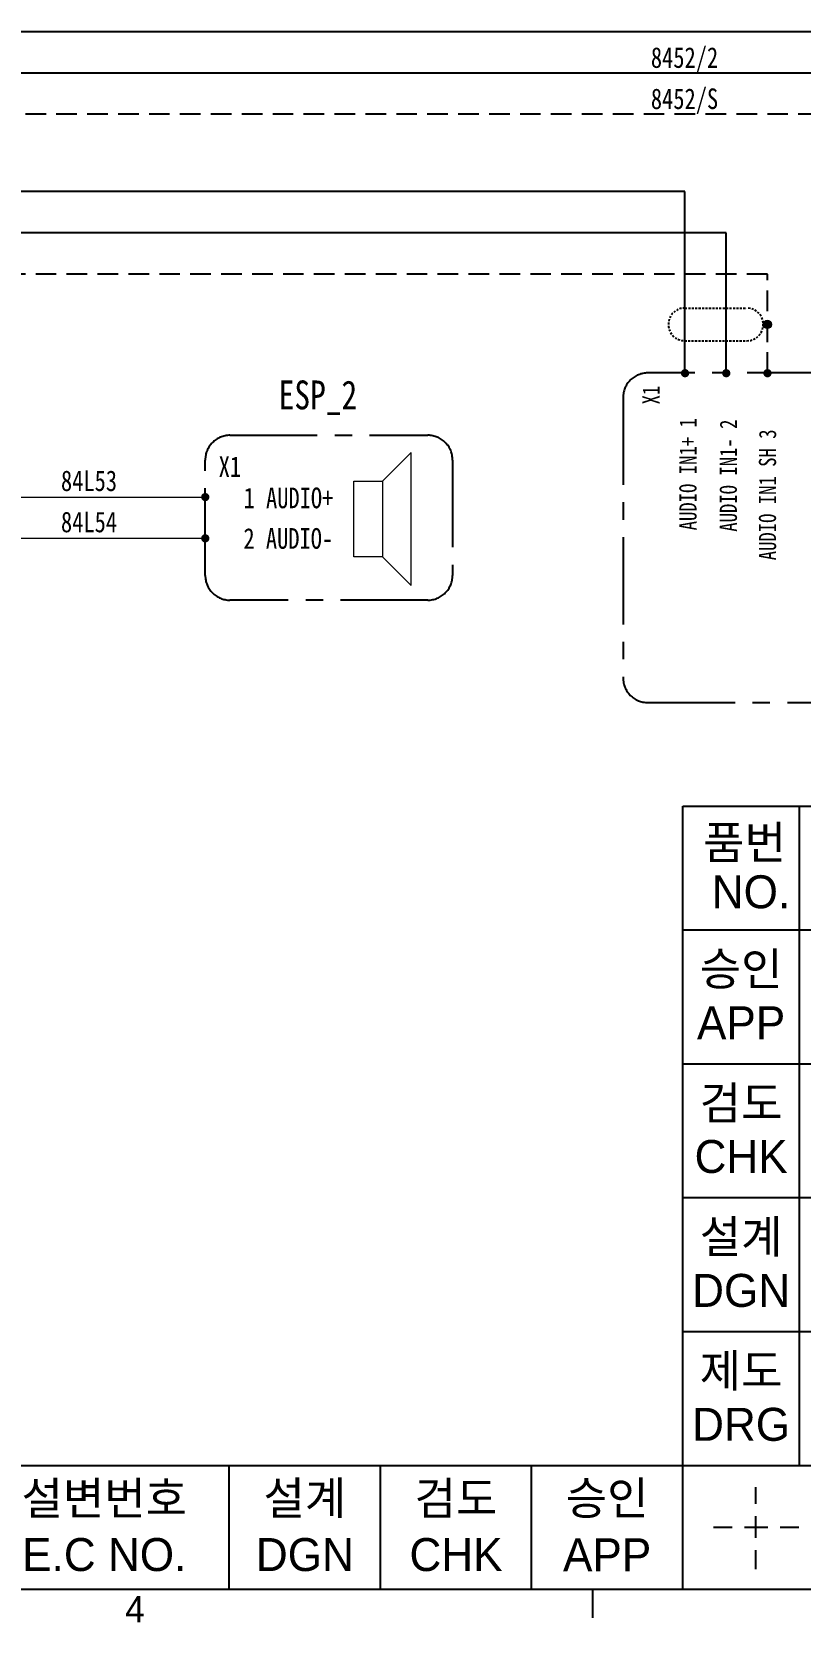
# Model space of a CAD drawing. Header units: millimetres. Extents: x 602 to 1213, y -129 to 311.
# Drawn here: x 907.6 to 963.6, y -119.2 to -3.4 of the extents above; entities that cross this region are included whole.
import ezdxf
from ezdxf.enums import TextEntityAlignment as Align

# ---------------------------------------------------------------- set-up
doc = ezdxf.new("R2010")
doc.units = ezdxf.units.MM
doc.linetypes.add('CENTER', pattern=[50.8, 31.75, -6.35, 6.35, -6.35])
doc.linetypes.add('HIDDEN', pattern=[0.375, 0.25, -0.125])
for name, color, linetype, lineweight in [('7', 7, 'Continuous', 15), ('LINE', 7, 'Continuous', 15), ('TEXT', 7, 'Continuous', 15)]:
    doc.layers.add(name, color=color, linetype=linetype, lineweight=lineweight)
for name, color, linetype in [('AUDIO+', 26, 'Continuous'), ('AUDIO-', 30, 'Continuous'), ('SHIELD', 41, 'Continuous')]:
    doc.layers.add(name, color=color, linetype=linetype)
doc.styles.add('ROMANS', font='txt', dxfattribs={"height": 0.2})

# ---------------------------------------------------------------- blocks, each defined once
blk = doc.blocks.new('BALL')
at = {"layer": 'LINE'}
h = blk.add_hatch(color=256, dxfattribs=at)
h.paths.add_polyline_path([(203.75, 320.229, 0.41419), (203.5, 319.979), (203.75, 319.979)])
h.paths.add_polyline_path([(203.75, 320.229), (203.75, 319.979), (204, 319.979, 0.41419)])
h.paths.add_polyline_path([(204, 319.979, 0.00002), (204, 319.979), (203.5, 319.979, 1.00004)])
blk.add_circle((203.75, 319.979), 0.25, dxfattribs=at)
blk = doc.blocks.new('A$C38FC7A60')
at = {"layer": 'SHIELD', "linetype": 'HIDDEN'}
for p, q in [((-1.98, 10), (-1.98, 2.5)), ((0, 0), (0, 0.52))]:
    blk.add_line(p, q, dxfattribs=at)
for points in [[(-1.98, 10), (-1.98, 10), (-1.94, 10.52), (-1.94, 10.52), (-1.23, 12.78), (1.93, 12.35), (1.98, 10), (1.98, 10), (1.98, 2.5), (1.98, 2.5)], [(1.98, 2.5), (1.98, 2.5), (1.94, 1.98), (1.94, 1.98), (1.34, 0.01), (-1.34, 0.01), (-1.94, 1.98), (-1.94, 1.98), (-1.98, 2.5), (-1.98, 2.5)]]:
    blk.add_open_spline(points, degree=3, knots=[0, 0, 0, 0, 1, 1, 1, 2, 2, 2, 3, 3, 3, 3], dxfattribs=at)
at = {"layer": 'SHIELD', "linetype": 'HIDDEN', "xscale": -2, "yscale": 2, "zscale": 2}
blk.add_blockref('BALL', (407.5, -639.96), dxfattribs=at)

msp = doc.modelspace()

# ---------------------------------------------------------------- linework, layer by layer
at = {"color": 5, "linetype": 'Continuous'}
for p, q in [((955.01, -116.75), (955.01, -59.75)), ((955.01, -59.75), (1133.51, -59.75)), ((955.01, -68.75), (1133.51, -68.75)), ((792.51, -107.75), (955.01, -107.75)), ((615.11, -116.75), (1148.51, -116.75))]:
    msp.add_line(p, q, dxfattribs=at)
at = {"color": 6, "linetype": 'Continuous'}
for p, q in [((963.51, -107.75), (963.51, -59.75)), ((955.01, -78.5), (1018.01, -78.5)), ((955.01, -88.25), (1018.01, -88.25)), ((955.01, -98), (993.01, -98)), ((922.01, -116.75), (922.01, -107.75)), ((933.01, -116.75), (933.01, -107.75)), ((944.01, -116.75), (944.01, -107.75)), ((955.01, -107.75), (1018.01, -107.75)), ((960.33, -110.55), (960.33, -109.33)), ((957.25, -112.24), (958.6, -112.24)), ((959.5, -112.24), (961.2, -112.24)), ((960.33, -113.01), (960.33, -111.45)), ((962.1, -112.24), (963.45, -112.24)), ((960.33, -115.3), (960.33, -113.91)), ((948.48, -118.85), (948.48, -116.75))]:
    msp.add_line(p, q, dxfattribs=at)
at = {"color": 1, "linetype": 'CENTER', "ltscale": 0.2}
for points in [[(950.67, -30.01), (950.67, -50.41, 0.414214), (952.47, -52.21), (986.37, -52.21, 0.414214), (988.17, -50.41), (988.17, -30.01, 0.414214), (986.37, -28.21), (952.47, -28.21, 0.414214)], [(920.26, -42.95), (920.26, -34.55, -0.414214), (922.06, -32.75), (936.46, -32.75, -0.414214), (938.26, -34.55), (938.26, -42.95, -0.414214), (936.46, -44.75), (922.06, -44.75, -0.414214)]]:
    msp.add_lwpolyline(points, format="xyb", close=True, dxfattribs=at)
at = {"const_width": 0.3}
for points in [[(955.18, -28.08, -1), (955.18, -28.38, -1)], [(958.18, -28.08, -1), (958.18, -28.38, -1)], [(961.18, -28.08, -1), (961.18, -28.38, -1)], [(920.11, -37.25, -1), (920.41, -37.25, -1)], [(920.11, -40.25, -1), (920.41, -40.25, -1)]]:
    msp.add_lwpolyline(points, format="xyb", close=True, dxfattribs=at)
at = {"color": 6, "linetype": 'Continuous'}
for radius in [2.48, 1.35]:
    msp.add_arc((960.33, -112.24), radius, 0, 0, dxfattribs=at)
at = {"layer": '7', "color": 0}
for p, q in [((935.24, -34), (933.16, -36.08)), ((935.24, -43.69), (935.24, -34)), ((931.08, -41.61), (931.08, -36.08)), ((931.08, -36.08), (933.16, -36.08)), ((933.16, -36.08), (933.16, -41.61)), ((933.16, -41.61), (931.08, -41.61)), ((933.16, -41.61), (935.24, -43.69))]:
    msp.add_line(p, q, dxfattribs=at)
at = {"layer": '7'}
for p, q in [((902.34, -37.25), (920.23, -37.25)), ((902.34, -40.25), (920.23, -40.25))]:
    msp.add_line(p, q, dxfattribs=at)
at = {"layer": 'AUDIO+'}
for p, q in [((1044.42, -3.38), (884.19, -3.38)), ((1044.42, -3.38), (955.17, -3.38)), ((955.17, -15.01), (799.96, -15.01)), ((955.17, -28.21), (955.17, -15.01))]:
    msp.add_line(p, q, dxfattribs=at)
at = {"layer": 'AUDIO-'}
for p, q in [((1047.42, -6.38), (881.19, -6.38)), ((1047.42, -6.38), (958.17, -6.38)), ((958.17, -18.01), (796.96, -18.01)), ((958.17, -28.21), (958.17, -18.01))]:
    msp.add_line(p, q, dxfattribs=at)
at = {"layer": 'SHIELD', "linetype": 'HIDDEN', "ltscale": 6}
for p, q in [((1050.42, -9.38), (878.19, -9.38)), ((1050.42, -9.38), (961.17, -9.38)), ((961.17, -21.01), (793.96, -21.01)), ((961.17, -28.21), (961.17, -21.01))]:
    msp.add_line(p, q, dxfattribs=at)

# ---------------------------------------------------------------- block references
at = {"layer": '7', "xscale": -0.5999999999999659, "yscale": 0.5999999999999659, "zscale": 0.6, "rotation": 90}
msp.add_blockref('A$C38FC7A60', (961.17, -24.68), dxfattribs=at)

# ---------------------------------------------------------------- texts
at = {"style": 'ROMANS', "width": 0.8}
for s, p in [('AUDIO IN1+ 1', (955.39, -39.67)), ('AUDIO IN1- 2', (958.33, -39.77)), ('AUDIO IN1 SH 3', (961.18, -41.85))]:
    msp.add_text(s, height=1.25, rotation=90, dxfattribs=at).set_placement(p, align=Align.MIDDLE_LEFT)
for s, p in [('1 AUDIO+', (929.58, -37.31)), ('2 AUDIO-', (929.57, -40.26))]:
    msp.add_text(s, height=1.5, dxfattribs=at).set_placement(p, align=Align.MIDDLE_RIGHT)
at = {"color": 4, "attachment_point": 5, "style": 'ROMANS'}
for s, insert, char_height in [('{\\fﾱﾼﾸﾲￃﾼ|b0|i0|c129|p49;품번 }', (959.51, -62.5), 2.4), ('{\\fﾱﾼﾸﾲￃﾼ|b0|i0|c129|p49;NO. }', (959.98, -66), 2.4), ('{\\fﾱﾼﾸﾲￃﾼ|b0|i0|c129|p49;승인 }', (959.26, -71.72), 2.4), ('{\\fﾱﾼﾸﾲￃﾼ|b0|i0|c129|p49;APP }', (959.26, -75.52), 2.4), ('{\\fﾱﾼﾸﾲￃﾼ|b0|i0|c129|p49;검도 }', (959.26, -81.47), 2.4), ('{\\fﾱﾼﾸﾲￃﾼ|b0|i0|c129|p49;CHK }', (959.26, -85.27), 2.4), ('{\\fﾱﾼﾸﾲￃﾼ|b0|i0|c129|p49;설계 }', (959.26, -91.22), 2.4), ('{\\fﾱﾼﾸﾲￃﾼ|b0|i0|c129|p49;DGN }', (959.26, -95.02), 2.4), ('{\\fﾱﾼﾸﾲￃﾼ|b0|i0|c129|p49;제도 }', (959.26, -100.97), 2.4), ('{\\fﾱﾼﾸﾲￃﾼ|b0|i0|c129|p49;DRG }', (959.26, -104.77), 2.4), ('{\\fﾱﾼﾸﾲￃﾼ|b0|i0|c129|p49;설변번호 }', (912.91, -110.25), 2.4), ('{\\fﾱﾼﾸﾲￃﾼ|b0|i0|c129|p49;설계 }', (927.51, -110.25), 2.4), ('{\\fﾱﾼﾸﾲￃﾼ|b0|i0|c129|p49;검도 }', (938.51, -110.25), 2.4), ('{\\fﾱﾼﾸﾲￃﾼ|b0|i0|c129|p49;승인 }', (949.51, -110.25), 2.4), ('{\\fﾱﾼﾸﾲￃﾼ|b0|i0|c129|p49;E.C NO. }', (912.91, -114.25), 2.4), ('{\\fﾱﾼﾸﾲￃﾼ|b0|i0|c129|p49;DGN }', (927.51, -114.25), 2.4), ('{\\fﾱﾼﾸﾲￃﾼ|b0|i0|c129|p49;CHK }', (938.51, -114.25), 2.4), ('{\\fﾱﾼﾸﾲￃﾼ|b0|i0|c129|p49;APP }', (949.51, -114.25), 2.4), ('{\\fﾱﾼﾸﾲￃﾼ|b0|i0|c129|p49;4 }', (915.14, -118.21), 1.9)]:
    msp.add_mtext(s, dxfattribs=dict(at, insert=insert, char_height=char_height))
at = {"layer": 'TEXT', "style": 'ROMANS', "width": 0.8}
for s, p in [('8452/2', (957.59, -5.25)), ('8452/S', (957.59, -8.25)), ('X1', (922.87, -35.03)), ('84L53', (913.84, -36.06)), ('84L54', (913.84, -39.06))]:
    msp.add_text(s, height=1.5, dxfattribs=at).set_placement(p, align=Align.MIDDLE_RIGHT)
at = {"layer": 'TEXT', "lineweight": 0, "style": 'ROMANS', "width": 0.8}
msp.add_text('ESP_2', height=2.1, dxfattribs=at).set_placement((928.46, -30.86), align=Align.CENTER)
at = {"layer": 'TEXT', "style": 'ROMANS', "width": 0.8}
msp.add_text('X1', height=1.25, rotation=90, dxfattribs=at).set_placement((952.7, -29.14), align=Align.MIDDLE_RIGHT)

doc.saveas('drawing.dxf')
